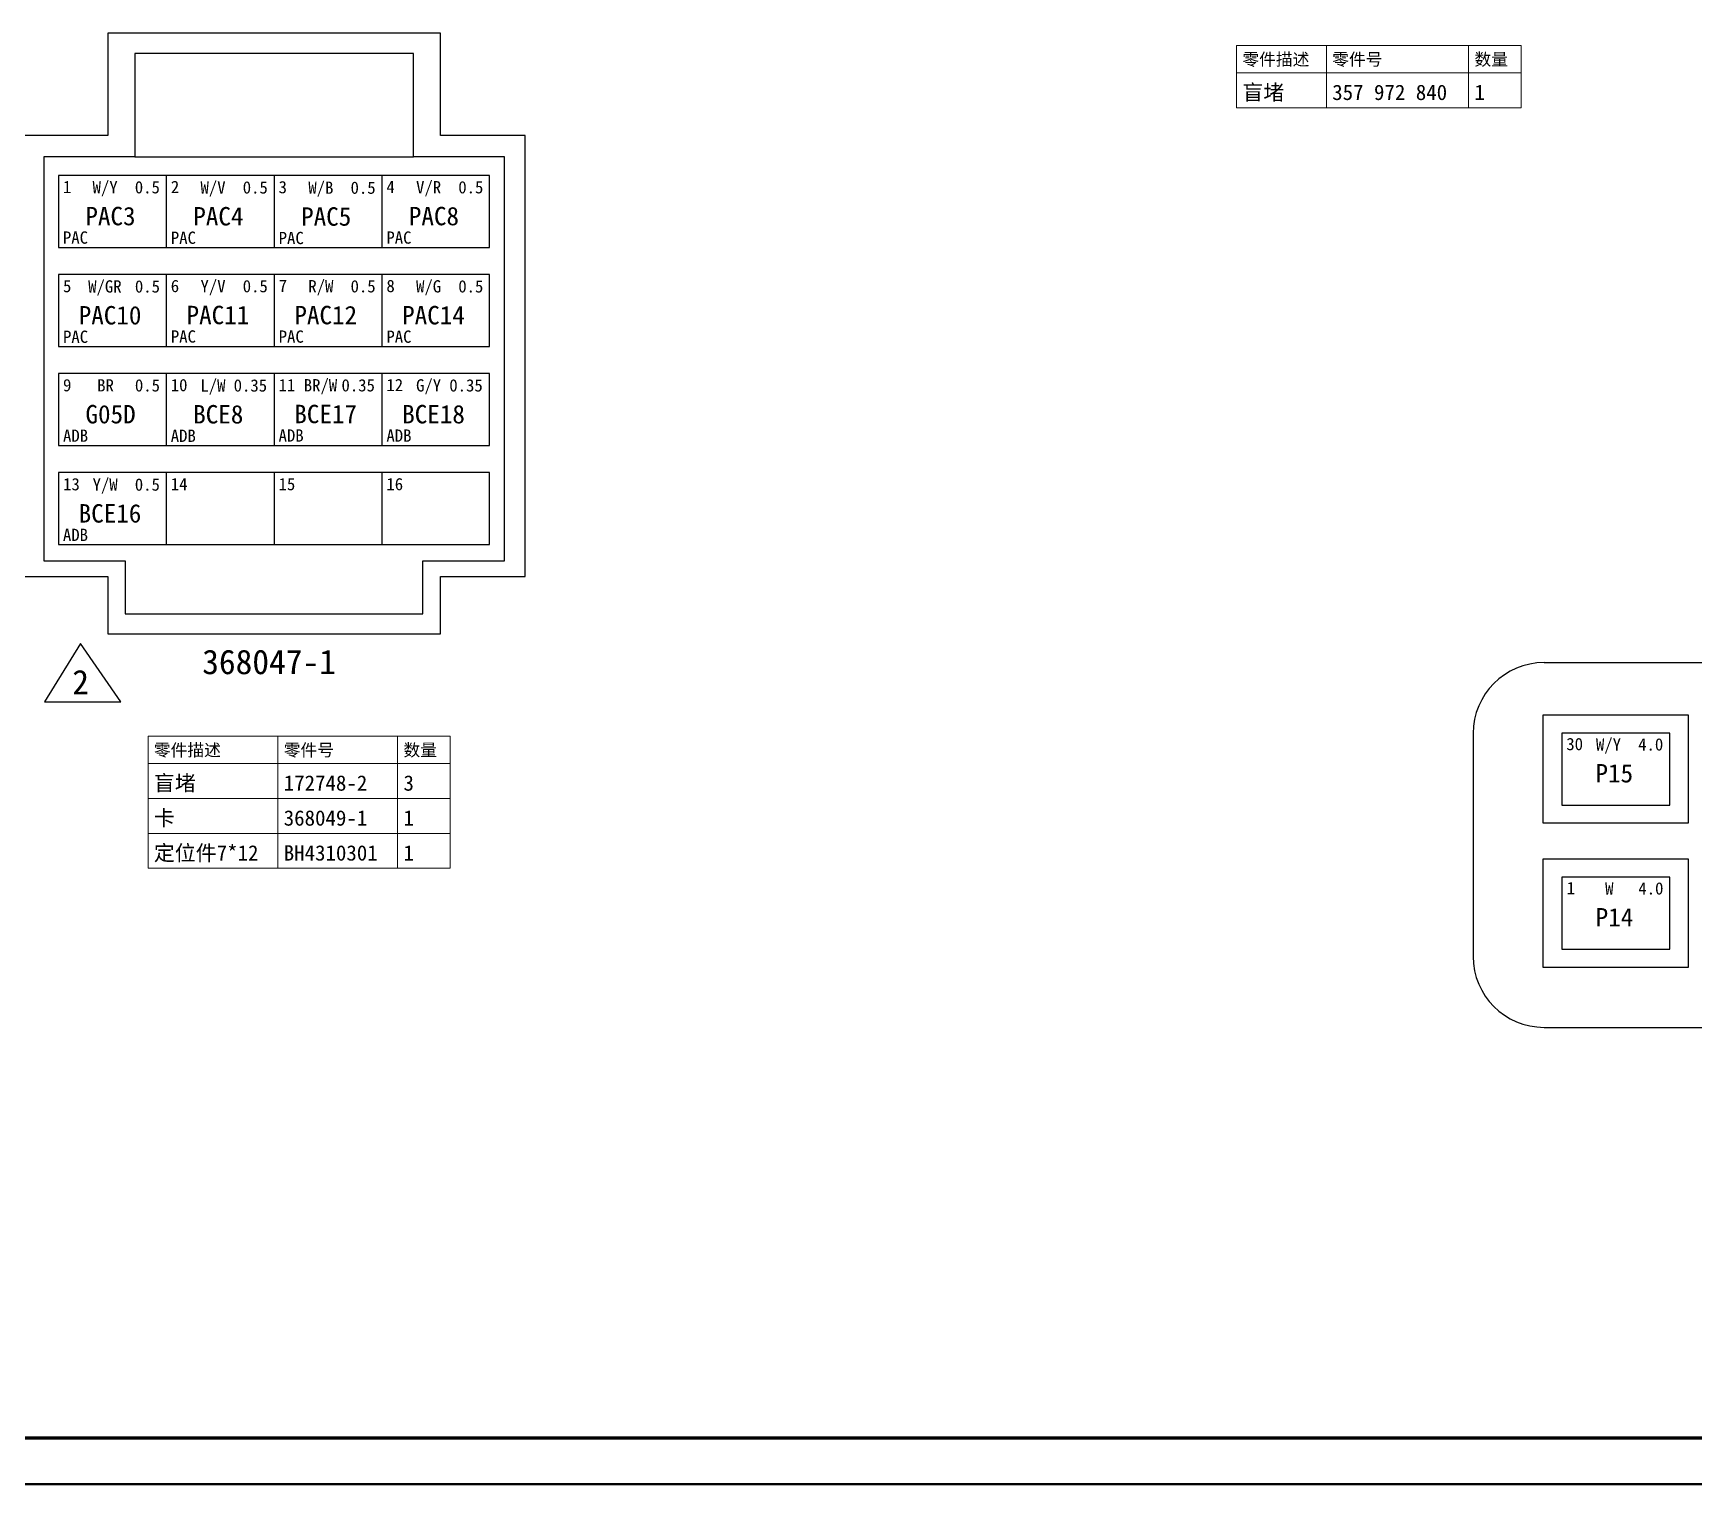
# Model space of a CAD drawing. Header units: millimetres. Extents: x 6 to 3615, y -854 to 0.
# Drawn here: x 1888.8 to 2073.6, y -851.3 to -689.8 of the extents above; entities that cross this region are included whole.
import ezdxf

# ---------------------------------------------------------------- set-up
doc = ezdxf.new("R2010")
doc.units = ezdxf.units.MM
doc.styles.add('4eff5b8b_Style', font='simfang.ttf')

msp = doc.modelspace()

# ---------------------------------------------------------------- linework, layer by layer
at = {"linetype": 'Continuous', "lineweight": 30}
for p, q in [((2056.86, -765.62), (2072.98, -765.62)), ((2056.86, -777.7), (2056.86, -765.62)), ((2056.86, -765.62), (2056.86, -765.62)), ((2072.98, -765.62), (2072.98, -777.7)), ((2072.98, -777.7), (2056.86, -777.7)), ((2056.86, -781.65), (2072.98, -781.65)), ((2056.86, -793.74), (2056.86, -781.65)), ((2056.86, -781.65), (2056.86, -781.65)), ((2072.98, -781.65), (2072.98, -793.74)), ((2072.98, -793.74), (2056.86, -793.74))]:
    msp.add_line(p, q, dxfattribs=at)
for points in [[(1897.1, -750.23), (1897.1, -756.61), (1934.13, -756.61), (1934.13, -750.23), (1943.56, -750.23), (1943.56, -701.15), (1934.13, -701.15), (1934.13, -689.77), (1897.1, -689.77), (1897.1, -701.15), (1887.67, -701.15), (1887.67, -750.23), (1897.1, -750.23)], [(1900.12, -692.04), (1900.12, -703.52), (1889.98, -703.52), (1889.98, -748.49), (1899.06, -748.49), (1899.06, -754.39), (1932.17, -754.39), (1932.17, -748.49), (1941.25, -748.49), (1941.25, -703.52), (1931.12, -703.52), (1931.12, -692.04), (1900.12, -692.04), (1900.12, -703.52), (1931.12, -703.52)], [(1891.62, -705.61), (1891.62, -713.61), (1939.61, -713.61), (1939.61, -705.61), (1891.62, -705.61)], [(1903.62, -705.61), (1903.62, -713.61)], [(1915.61, -705.61), (1915.61, -713.61)], [(1927.61, -705.61), (1927.61, -713.61)], [(1891.62, -716.64), (1891.62, -724.64), (1939.61, -724.64), (1939.61, -716.64), (1891.62, -716.64)], [(1903.62, -716.64), (1903.62, -724.64)], [(1915.61, -716.64), (1915.61, -724.64)], [(1927.61, -716.64), (1927.61, -724.64)], [(1891.62, -727.66), (1891.62, -735.66), (1939.61, -735.66), (1939.61, -727.66), (1891.62, -727.66)], [(1903.62, -727.66), (1903.62, -735.66)], [(1915.61, -727.66), (1915.61, -735.66)], [(1927.61, -727.66), (1927.61, -735.66)], [(1891.62, -738.68), (1891.62, -746.68), (1939.61, -746.68), (1939.61, -738.68), (1891.62, -738.68)], [(1903.62, -738.68), (1903.62, -746.68)], [(1915.61, -738.68), (1915.61, -746.68)], [(1927.61, -738.68), (1927.61, -746.68)], [(1894.06, -757.69), (1890.06, -764.19), (1898.56, -764.19), (1894.06, -757.69)], [(2056.96, -759.82), (2289.45, -759.82)], [(2049.06, -767.71), (2049.06, -792.52)], [(2058.93, -767.67), (2058.93, -775.69), (2070.96, -775.69), (2070.96, -767.67), (2058.93, -767.67)], [(2058.93, -783.7), (2058.93, -791.72), (2070.96, -791.72), (2070.96, -783.7), (2058.93, -783.7)], [(2056.96, -800.42), (2289.45, -800.42)], [(1208.83, -851.17), (3615.15, -851.17)]]:
    msp.add_lwpolyline(points, dxfattribs=at)
at = {"linetype": 'Continuous', "lineweight": 13}
for points in [[(2022.73, -691.13), (2054.39, -691.13)], [(2022.73, -691.13), (2022.73, -698.07)], [(2022.73, -691.13), (2054.39, -691.13)], [(2032.73, -691.13), (2032.73, -698.07)], [(2048.56, -691.13), (2048.56, -698.07)], [(2054.39, -691.13), (2054.39, -698.07)], [(2022.73, -694.18), (2054.39, -694.18)], [(2022.73, -698.07), (2054.39, -698.07)], [(1901.59, -768), (1935.2, -768)], [(1901.59, -768), (1901.59, -782.72)], [(1901.59, -768), (1935.2, -768)], [(1916.04, -768), (1916.04, -782.72)], [(1929.37, -768), (1929.37, -782.72)], [(1935.2, -768), (1935.2, -782.72)], [(1901.59, -771.05), (1935.2, -771.05)], [(1901.59, -774.94), (1935.2, -774.94)], [(1901.59, -778.83), (1935.2, -778.83)], [(1901.59, -782.72), (1935.2, -782.72)], [(1234.13, -846.02), (3610.09, -846.02)], [(1234.13, -846.02), (3610.09, -846.02)], [(6.35, -851.33), (3615.48, -851.33)], [(1208.79, -851.22), (3615.27, -851.22)]]:
    msp.add_lwpolyline(points, dxfattribs=at)
at = {"linetype": 'Continuous', "lineweight": 30}
for points in [[(2056.86, -765.62), (2072.98, -765.62), (2072.98, -777.7), (2056.86, -777.7), (2056.86, -765.62)], [(2056.86, -781.65), (2072.98, -781.65), (2072.98, -793.74), (2056.86, -793.74), (2056.86, -781.65)]]:
    msp.add_lwpolyline(points, close=True, dxfattribs=at)
at = {"linetype": 'Continuous', "lineweight": 70}
msp.add_lwpolyline([(26.83, -846.11), (3610.09, -846.11)], dxfattribs=at)
at = {"linetype": 'Continuous', "lineweight": 30}
for centre, start, end in [((2056.96, -767.72), 90, -180), ((2056.96, -792.52), -180, -90)]:
    msp.add_arc(centre, 7.9, start, end, dxfattribs=at)

# ---------------------------------------------------------------- texts
at = {"linetype": 'Continuous', "style": '4eff5b8b_Style'}
for s, height, p in [('零件描述', 1.367, (2023.38, -693.37)), ('零件号', 1.367, (2033.38, -693.37)), ('数量', 1.367, (2049.21, -693.37)), ('盲堵', 1.709, (2023.38, -697.21)), ('357 972 840', 1.709, (2033.38, -697.21)), ('1', 1.71, (2049.21, -697.21)), ('1', 1.37, (1892.12, -707.57)), ('W/Y', 1.367, (1895.42, -707.6)), ('0.5', 1.367, (1900.12, -707.6)), ('2', 1.37, (1904.13, -707.57)), ('W/V', 1.367, (1907.43, -707.62)), ('0.5', 1.367, (1912.13, -707.62)), ('3', 1.37, (1916.12, -707.59)), ('W/B', 1.367, (1919.43, -707.65)), ('0.5', 1.367, (1924.13, -707.65)), ('4', 1.37, (1928.12, -707.57)), ('V/R', 1.367, (1931.42, -707.6)), ('0.5', 1.367, (1936.12, -707.6)), ('PAC3', 2.051, (1894.62, -711.15)), ('PAC4', 2.051, (1906.63, -711.17)), ('PAC5', 2.051, (1918.63, -711.2)), ('PAC8', 2.051, (1930.62, -711.15)), ('PAC', 1.367, (1892.12, -713.2)), ('PAC', 1.367, (1904.13, -713.22)), ('PAC', 1.367, (1916.13, -713.25)), ('PAC', 1.367, (1928.12, -713.2)), ('5', 1.37, (1892.13, -718.6)), ('W/GR', 1.367, (1894.93, -718.64)), ('0.5', 1.367, (1900.13, -718.64)), ('6', 1.37, (1904.12, -718.59)), ('Y/V', 1.367, (1907.43, -718.61)), ('0.5', 1.367, (1912.13, -718.61)), ('7', 1.37, (1916.13, -718.59)), ('R/W', 1.367, (1919.43, -718.62)), ('0.5', 1.367, (1924.13, -718.62)), ('8', 1.37, (1928.12, -718.59)), ('W/G', 1.367, (1931.42, -718.63)), ('0.5', 1.367, (1936.12, -718.63)), ('PAC10', 2.051, (1893.88, -722.19)), ('PAC11', 2.051, (1905.88, -722.16)), ('PAC12', 2.051, (1917.88, -722.17)), ('PAC14', 2.051, (1929.87, -722.18)), ('PAC', 1.367, (1892.13, -724.24)), ('PAC', 1.367, (1904.13, -724.21)), ('PAC', 1.367, (1916.13, -724.22)), ('PAC', 1.367, (1928.12, -724.23)), ('9', 1.37, (1892.13, -729.63)), ('BR', 1.367, (1895.93, -729.65)), ('0.5', 1.367, (1900.13, -729.65)), ('10', 1.367, (1904.12, -729.62)), ('L/W', 1.367, (1907.42, -729.66)), ('0.35', 1.367, (1911.12, -729.66)), ('11', 1.367, (1916.12, -729.62)), ('BR/W', 1.367, (1918.92, -729.64)), ('0.35', 1.367, (1923.12, -729.64)), ('12', 1.367, (1928.12, -729.61)), ('G/Y', 1.367, (1931.42, -729.65)), ('0.35', 1.367, (1935.12, -729.65)), ('G05D', 2.051, (1894.63, -733.2)), ('BCE8', 2.051, (1906.62, -733.21)), ('BCE17', 2.051, (1917.87, -733.18)), ('BCE18', 2.051, (1929.88, -733.2)), ('ADB', 1.367, (1892.13, -735.25)), ('ADB', 1.367, (1904.12, -735.26)), ('ADB', 1.367, (1916.12, -735.23)), ('ADB', 1.367, (1928.12, -735.24)), ('Y/W', 1.367, (1895.42, -740.69)), ('13', 1.367, (1892.14, -740.65)), ('0.5', 1.367, (1900.12, -740.69)), ('14', 1.367, (1904.12, -740.64)), ('15', 1.367, (1916.12, -740.64)), ('16', 1.367, (1928.12, -740.64)), ('BCE16', 2.051, (1893.87, -744.24)), ('ADB', 1.367, (1892.12, -746.29)), ('368047-1', 2.734, (1907.62, -761.11)), ('2', 2.73, (1893.16, -763.36)), ('零件描述', 1.367, (1902.24, -770.24)), ('零件号', 1.367, (1916.69, -770.24)), ('数量', 1.367, (1930.02, -770.24)), ('30', 1.367, (2059.43, -769.57)), ('W/Y', 1.367, (2062.73, -769.61)), ('4.0', 1.367, (2067.43, -769.61)), ('盲堵', 1.709, (1902.24, -774.08)), ('172748-2', 1.709, (1916.69, -774.08)), ('3', 1.71, (1930.02, -774.08)), ('P15', 2.051, (2062.68, -773.16)), ('卡', 1.71, (1902.24, -777.97)), ('368049-1', 1.709, (1916.69, -777.97)), ('1', 1.71, (1930.02, -777.97)), ('定位件7*12', 1.709, (1902.24, -781.86)), ('BH4310301', 1.709, (1916.69, -781.86)), ('1', 1.71, (1930.02, -781.86)), ('1', 1.37, (2059.47, -785.6)), ('W', 1.37, (2063.75, -785.64)), ('4.0', 1.367, (2067.45, -785.64)), ('P14', 2.051, (2062.7, -789.19))]:
    msp.add_text(s, height=height, dxfattribs=at).set_placement(p)

doc.saveas('drawing.dxf')
